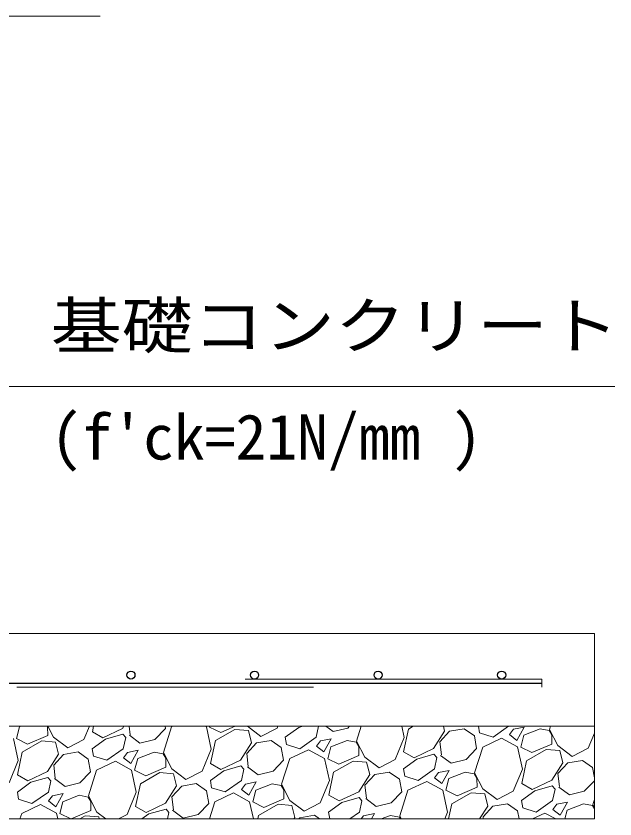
# Model space of a CAD drawing. Units: millimetres at full size; details may follow other scales. Extents: x 0 to 33600, y 55520 to 79280.
# Drawn here: x 15614 to 16583, y 62585 to 63885 of the extents above; entities that cross this region are included whole.
import ezdxf
from ezdxf.enums import TextEntityAlignment as Align

# ---------------------------------------------------------------- set-up
doc = ezdxf.new("R2010")
doc.units = ezdxf.units.MM
doc.header["$LTSCALE"] = 80.0044
doc.linetypes.add('DASHED_SPACED', pattern=[12, 6, -6])
for name, color, linetype, lineweight in [('0_2', 4, 'Continuous', 13), ('Defpoints_5', 5, 'Continuous', 13), ('寸法', 6, 'Continuous', 13), ('文字', 2, 'Continuous', 13), ('鉄筋', 1, 'Continuous', 30), ('ﾊｯﾁﾝｸﾞ', 4, 'Continuous', 9)]:
    doc.layers.add(name, color=color, linetype=linetype, lineweight=lineweight)
doc.styles.add('ＭＳ ゴシック', font='')
doc.styles.get('ＭＳ ゴシック').set_extended_font_data('MS Gothic')

msp = doc.modelspace()

# ---------------------------------------------------------------- linework, layer by layer
at = {"layer": '0_2', "color": 7}
for points in [[(12650, 62885), (16550, 62885), (16550, 62735), (12650, 62735)], [(12650, 62735), (16550, 62735), (16550, 62585), (12650, 62585)]]:
    msp.add_lwpolyline(points, close=True, dxfattribs=at)
at = {"layer": 'Defpoints_5', "color": 7, "linetype": 'DASHED_SPACED'}
msp.add_lwpolyline([(12735, 62798.5), (16465, 62798.5), (16465, 62811.5), (12735, 62811.5)], close=True, dxfattribs=at)
at = {"layer": '寸法'}
msp.add_lwpolyline([(15350, 62885), (15385.78, 62956.55), (15550, 63285), (16583.33, 63285)], dxfattribs=at)
at = {"layer": '文字'}
msp.add_line((15750, 63885), (13450, 63885), dxfattribs=at)
at = {"layer": '鉄筋'}
msp.add_line((12735, 62805), (16465, 62805), dxfattribs=at)
for centre in [(15800, 62818), (16000, 62818), (16200, 62818), (16400, 62818)]:
    msp.add_circle(centre, 6.5, dxfattribs=at)
at = {"layer": 'ﾊｯﾁﾝｸﾞ'}
for p, q in [((15619.77, 62734.2), (15614.64, 62715.07)), ((15621.81, 62735), (15619.77, 62734.2)), ((15664.92, 62734.4), (15664.57, 62735)), ((15665.15, 62719.98), (15664.92, 62734.4)), ((15665.65, 62735), (15674.72, 62717.42)), ((15723.88, 62713.47), (15732.71, 62735)), ((15737.54, 62726.21), (15739.4, 62735)), ((15754.43, 62716.56), (15737.54, 62726.21)), ((15786.14, 62731.64), (15754.43, 62716.56)), ((15788.27, 62735), (15786.14, 62731.64)), ((15798.69, 62721.1), (15797.03, 62735)), ((15838.66, 62713.46), (15855.77, 62731.43)), ((15865.66, 62733.9), (15852.47, 62692.34)), ((15855.77, 62731.43), (15855.12, 62735)), ((15867.99, 62735), (15865.66, 62733.9)), ((15922.09, 62734.15), (15920.54, 62735)), ((15929.89, 62698.24), (15922.09, 62734.15)), ((15927.45, 62735), (15927.13, 62733.83)), ((15927.13, 62733.83), (15945.23, 62724.88)), ((15936.61, 62711.82), (15968.13, 62730.02)), ((15945.23, 62724.88), (15968.89, 62735)), ((15968.13, 62730.02), (15990.19, 62728.2)), ((15988.76, 62735), (16010.2, 62718.74)), ((15990.19, 62728.2), (15995.14, 62708.43)), ((16010.2, 62718.74), (16036.36, 62732.23)), ((16036.36, 62732.23), (16037.5, 62735)), ((16071.44, 62733.08), (16049.8, 62717.36)), ((16078.15, 62735), (16071.44, 62733.08)), ((16103.76, 62735), (16099.99, 62717.23)), ((16115.52, 62735), (16127.04, 62726.38)), ((16127.04, 62726.38), (16151.15, 62732.22)), ((16151.15, 62732.22), (16153.79, 62735)), ((16172.54, 62735), (16164.96, 62711.1)), ((16242.38, 62717), (16238.47, 62735)), ((16241.27, 62693.72), (16249.09, 62730.57)), ((16249.09, 62730.57), (16256.76, 62735)), ((16307.63, 62727.19), (16289.87, 62699.15)), ((16299.89, 62709.79), (16315.79, 62727.05)), ((16305.67, 62735), (16307.63, 62727.19)), ((16315.79, 62727.05), (16339.39, 62730.97)), ((16339.39, 62730.97), (16355.76, 62719.41)), ((16364.25, 62724.31), (16362.47, 62735)), ((16411.06, 62735), (16385.99, 62717.46)), ((16419.1, 62730.11), (16412.71, 62721.58)), ((16436.45, 62733.66), (16419.1, 62730.11)), ((16424.56, 62712.25), (16436.45, 62733.66)), ((16462.33, 62730.83), (16435.99, 62720.47)), ((16476.93, 62727.94), (16462.33, 62730.83)), ((16481.13, 62720.67), (16476.93, 62727.94)), ((16479.08, 62735), (16477.45, 62729.85)), ((16477.45, 62729.85), (16490.93, 62703.69)), ((15617.41, 62679.49), (15609.61, 62715.4)), ((15614.64, 62715.07), (15632.74, 62706.12)), ((15632.74, 62706.12), (15665.15, 62719.98)), ((15674.72, 62717.42), (15697.72, 62699.99)), ((15697.72, 62699.99), (15723.88, 62713.47)), ((15758.95, 62714.32), (15737.31, 62698.6)), ((15786.7, 62722.26), (15758.95, 62714.32)), ((15791.41, 62716.9), (15786.7, 62722.26)), ((15791.41, 62716.9), (15787.5, 62698.48)), ((15797.47, 62720.4), (15814.55, 62707.63)), ((15814.55, 62707.63), (15838.66, 62713.46)), ((16003.3, 62708.29), (16026.9, 62712.22)), ((16026.9, 62712.22), (16043.28, 62700.66)), ((16051.76, 62705.56), (16049.8, 62717.36)), ((16099.99, 62717.23), (16073.5, 62698.71)), ((16123.96, 62714.91), (16106.61, 62711.36)), ((16112.07, 62693.5), (16123.96, 62714.91)), ((16149.85, 62712.07), (16123.5, 62701.71)), ((16164.45, 62709.18), (16149.85, 62712.07)), ((16227.61, 62680.99), (16242.38, 62717)), ((16359.5, 62698.94), (16355.76, 62719.41)), ((16385.99, 62717.46), (16364.25, 62724.31)), ((16399.89, 62715.79), (16369.39, 62701.41)), ((16425.82, 62701.67), (16399.89, 62715.79)), ((16412.71, 62721.58), (16424.56, 62712.25)), ((16435.99, 62720.47), (16430.86, 62701.34)), ((16481.37, 62706.25), (16481.13, 62720.67)), ((16540.09, 62699.74), (16550, 62723.89)), ((15624.12, 62693.06), (15655.64, 62711.26)), ((15655.64, 62711.26), (15677.7, 62709.45)), ((15677.7, 62709.45), (15682.65, 62689.67)), ((15928.78, 62674.97), (15936.61, 62711.82)), ((15995.14, 62708.43), (15977.38, 62680.39)), ((15987.4, 62691.03), (16003.3, 62708.29)), ((16047.02, 62680.18), (16043.28, 62700.66)), ((16073.5, 62698.71), (16051.76, 62705.56)), ((16106.61, 62711.36), (16100.22, 62702.82)), ((16100.22, 62702.82), (16112.07, 62693.5)), ((16123.5, 62701.71), (16118.37, 62682.58)), ((16168.65, 62701.91), (16164.45, 62709.18)), ((16164.96, 62711.1), (16178.45, 62684.94)), ((16168.89, 62687.5), (16168.65, 62701.91)), ((16289.87, 62699.15), (16258.16, 62684.07)), ((16302.42, 62688.61), (16299.89, 62709.79)), ((16369.39, 62701.41), (16356.2, 62659.85)), ((16433.62, 62665.75), (16425.82, 62701.67)), ((16430.86, 62701.34), (16448.96, 62692.39)), ((16448.96, 62692.39), (16481.37, 62706.25)), ((16490.93, 62703.69), (16513.93, 62686.26)), ((16513.93, 62686.26), (16540.09, 62699.74)), ((15616.3, 62656.21), (15624.12, 62693.06)), ((15682.65, 62689.67), (15664.89, 62661.64)), ((15674.92, 62672.27), (15690.82, 62689.54)), ((15690.82, 62689.54), (15714.42, 62693.46)), ((15714.42, 62693.46), (15730.79, 62681.9)), ((15739.28, 62686.8), (15737.31, 62698.6)), ((15761.01, 62679.95), (15739.28, 62686.8)), ((15787.5, 62698.48), (15761.01, 62679.95)), ((15794.12, 62692.6), (15787.74, 62684.06)), ((15811.47, 62696.15), (15794.12, 62692.6)), ((15799.59, 62674.74), (15811.47, 62696.15)), ((15837.36, 62693.31), (15811.01, 62682.95)), ((15851.96, 62690.43), (15837.36, 62693.31)), ((15856.16, 62683.15), (15851.96, 62690.43)), ((15852.47, 62692.34), (15865.96, 62666.18)), ((15915.12, 62662.23), (15929.89, 62698.24)), ((15989.93, 62669.86), (15987.4, 62691.03)), ((16087.4, 62697.03), (16056.9, 62682.66)), ((16113.34, 62682.91), (16087.4, 62697.03)), ((16136.47, 62673.63), (16168.89, 62687.5)), ((16258.16, 62684.07), (16241.27, 62693.72)), ((16290.43, 62689.78), (16262.68, 62681.84)), ((16295.14, 62684.41), (16290.43, 62689.78)), ((16301.2, 62687.91), (16318.28, 62675.14)), ((16342.39, 62680.98), (16359.5, 62698.94)), ((16440.34, 62679.33), (16471.86, 62697.53)), ((16471.86, 62697.53), (16493.92, 62695.72)), ((16493.92, 62695.72), (16498.87, 62675.94)), ((15602.63, 62643.47), (15617.41, 62679.49)), ((15734.53, 62661.43), (15730.79, 62681.9)), ((15774.91, 62678.28), (15744.41, 62663.9)), ((15800.85, 62664.15), (15774.91, 62678.28)), ((15787.74, 62684.06), (15799.59, 62674.74)), ((15811.01, 62682.95), (15805.89, 62663.83)), ((15856.4, 62668.74), (15856.16, 62683.15)), ((15945.67, 62665.32), (15928.78, 62674.97)), ((15977.38, 62680.39), (15945.67, 62665.32)), ((16029.9, 62662.22), (16047.02, 62680.18)), ((16056.9, 62682.66), (16043.72, 62641.1)), ((16121.14, 62647), (16113.34, 62682.91)), ((16118.37, 62682.58), (16136.47, 62673.64)), ((16127.85, 62660.57), (16159.37, 62678.77)), ((16159.37, 62678.77), (16181.43, 62676.96)), ((16178.45, 62684.94), (16201.45, 62667.5)), ((16181.43, 62676.96), (16186.39, 62657.19)), ((16201.45, 62667.5), (16227.61, 62680.99)), ((16262.68, 62681.84), (16241.05, 62666.11)), ((16295.14, 62684.41), (16291.23, 62665.99)), ((16318.28, 62675.14), (16342.39, 62680.98)), ((16432.51, 62642.48), (16440.34, 62679.33)), ((16498.87, 62675.94), (16481.11, 62647.91)), ((16491.14, 62658.54), (16507.03, 62675.81)), ((16507.03, 62675.81), (16530.63, 62679.73)), ((16530.63, 62679.73), (16547.01, 62668.17)), ((15664.89, 62661.64), (15633.18, 62646.56)), ((15677.44, 62651.1), (15674.92, 62672.27)), ((15717.42, 62643.46), (15734.53, 62661.43)), ((15744.41, 62663.9), (15731.23, 62622.34)), ((15808.65, 62628.24), (15800.85, 62664.15)), ((15805.89, 62663.83), (15823.99, 62654.88)), ((15815.36, 62641.82), (15846.89, 62660.02)), ((15823.99, 62654.88), (15856.4, 62668.74)), ((15846.89, 62660.02), (15868.95, 62658.2)), ((15865.96, 62666.18), (15888.96, 62648.74)), ((15888.96, 62648.74), (15915.12, 62662.23)), ((15950.19, 62663.08), (15928.56, 62647.36)), ((15977.94, 62671.02), (15950.19, 62663.08)), ((15982.66, 62665.66), (15977.94, 62671.02)), ((15982.66, 62665.66), (15978.74, 62647.23)), ((15988.72, 62669.16), (16005.79, 62656.38)), ((16005.79, 62656.38), (16029.9, 62662.22)), ((16120.03, 62623.72), (16127.85, 62660.57)), ((16194.55, 62657.05), (16218.15, 62660.97)), ((16218.15, 62660.97), (16234.52, 62649.41)), ((16243.01, 62654.31), (16241.05, 62666.11)), ((16291.23, 62665.99), (16264.74, 62647.46)), ((16297.86, 62660.11), (16291.47, 62651.58)), ((16315.2, 62663.66), (16297.86, 62660.11)), ((16303.32, 62642.25), (16315.2, 62663.66)), ((16341.09, 62660.83), (16314.74, 62650.47)), ((16355.69, 62657.94), (16341.09, 62660.83)), ((16418.85, 62629.74), (16433.62, 62665.75)), ((16550, 62651.78), (16547.01, 62668.17)), ((15633.18, 62646.56), (15616.3, 62656.21)), ((15665.46, 62652.26), (15637.71, 62644.32)), ((15670.17, 62646.9), (15665.46, 62652.26)), ((15676.23, 62650.4), (15693.31, 62637.63)), ((15868.95, 62658.2), (15873.9, 62638.43)), ((15930.52, 62635.56), (15928.56, 62647.36)), ((15978.74, 62647.23), (15952.26, 62628.71)), ((16106.36, 62610.99), (16121.14, 62647)), ((16186.38, 62657.19), (16168.62, 62629.15)), ((16178.65, 62639.79), (16194.55, 62657.05)), ((16238.26, 62628.94), (16234.52, 62649.41)), ((16264.74, 62647.46), (16243.01, 62654.31)), ((16291.47, 62651.58), (16303.32, 62642.25)), ((16314.74, 62650.47), (16309.62, 62631.34)), ((16359.89, 62650.67), (16355.69, 62657.94)), ((16356.2, 62659.85), (16369.69, 62633.69)), ((16360.13, 62636.25), (16359.89, 62650.67)), ((16481.11, 62647.91), (16449.4, 62632.83)), ((16493.66, 62637.37), (16491.14, 62658.54)), ((15637.71, 62644.32), (15616.07, 62628.6)), ((15670.17, 62646.9), (15666.26, 62628.48)), ((15693.31, 62637.63), (15717.42, 62643.46)), ((15807.54, 62604.97), (15815.36, 62641.82)), ((15873.9, 62638.43), (15856.14, 62610.39)), ((15866.16, 62621.03), (15882.06, 62638.29)), ((15882.06, 62638.29), (15905.66, 62642.22)), ((15905.66, 62642.22), (15922.03, 62630.66)), ((15952.26, 62628.71), (15930.52, 62635.56)), ((15985.37, 62641.36), (15978.98, 62632.82)), ((16002.72, 62644.91), (15985.37, 62641.36)), ((15990.83, 62623.5), (16002.72, 62644.91)), ((16028.6, 62642.07), (16002.26, 62631.71)), ((16043.2, 62639.18), (16028.6, 62642.07)), ((16047.4, 62631.91), (16043.2, 62639.18)), ((16043.72, 62641.1), (16057.2, 62614.94)), ((16181.17, 62618.61), (16178.65, 62639.79)), ((16278.64, 62645.79), (16248.15, 62631.41)), ((16304.58, 62631.67), (16278.64, 62645.79)), ((16327.72, 62622.39), (16360.13, 62636.25)), ((16449.4, 62632.83), (16432.51, 62642.48)), ((16481.67, 62638.53), (16453.93, 62630.59)), ((16486.39, 62633.17), (16481.67, 62638.53)), ((16492.45, 62636.67), (16509.52, 62623.9)), ((16533.63, 62629.73), (16550, 62646.91)), ((15618.03, 62616.8), (15616.07, 62628.6)), ((15666.26, 62628.48), (15639.77, 62609.95)), ((15672.88, 62622.6), (15666.49, 62614.06)), ((15690.23, 62626.15), (15672.88, 62622.6)), ((15678.34, 62604.74), (15690.23, 62626.15)), ((15716.12, 62623.31), (15689.77, 62612.95)), ((15730.72, 62620.43), (15716.12, 62623.31)), ((15731.23, 62622.34), (15744.72, 62596.18)), ((15793.88, 62592.23), (15808.65, 62628.24)), ((15868.69, 62599.86), (15866.16, 62621.03)), ((15925.77, 62610.18), (15922.03, 62630.66)), ((15966.16, 62627.03), (15935.66, 62612.66)), ((15992.09, 62612.91), (15966.16, 62627.03)), ((15978.98, 62632.82), (15990.83, 62623.5)), ((16002.26, 62631.71), (15997.13, 62612.58)), ((16047.64, 62617.5), (16047.4, 62631.91)), ((16136.91, 62614.07), (16120.03, 62623.72)), ((16168.62, 62629.15), (16136.91, 62614.07)), ((16221.15, 62610.98), (16238.26, 62628.94)), ((16248.15, 62631.41), (16234.96, 62589.85)), ((16312.38, 62595.75), (16304.58, 62631.67)), ((16309.62, 62631.34), (16327.72, 62622.39)), ((16319.09, 62609.33), (16350.62, 62627.53)), ((16350.62, 62627.53), (16372.68, 62625.72)), ((16369.69, 62633.69), (16392.69, 62616.26)), ((16372.68, 62625.72), (16377.63, 62605.94)), ((16392.69, 62616.26), (16418.85, 62629.74)), ((16453.92, 62630.59), (16432.29, 62614.87)), ((16486.39, 62633.17), (16482.47, 62614.75)), ((16509.52, 62623.9), (16533.63, 62629.73)), ((15639.77, 62609.95), (15618.03, 62616.8)), ((15653.67, 62608.28), (15623.17, 62593.9)), ((15679.61, 62594.15), (15653.67, 62608.28)), ((15666.49, 62614.06), (15678.34, 62604.74)), ((15689.77, 62612.95), (15684.64, 62593.83)), ((15734.92, 62613.15), (15730.72, 62620.43)), ((15735.15, 62598.74), (15734.92, 62613.15)), ((15856.14, 62610.39), (15824.43, 62595.32)), ((15908.66, 62592.22), (15925.77, 62610.18)), ((15935.66, 62612.66), (15926.88, 62585)), ((15998.16, 62585), (15992.09, 62612.91)), ((15997.13, 62612.58), (16015.23, 62603.64)), ((16006.61, 62590.57), (16038.13, 62608.77)), ((16015.23, 62603.63), (16047.64, 62617.5)), ((16038.13, 62608.77), (16060.19, 62606.96)), ((16057.2, 62614.94), (16080.2, 62597.5)), ((16080.2, 62597.5), (16106.36, 62610.99)), ((16141.44, 62611.84), (16119.8, 62596.11)), ((16169.19, 62619.78), (16141.44, 62611.84)), ((16173.9, 62614.41), (16169.19, 62619.78)), ((16173.9, 62614.41), (16169.99, 62595.99)), ((16179.96, 62617.91), (16197.04, 62605.14)), ((16197.04, 62605.14), (16221.15, 62610.98)), ((16313.93, 62585), (16319.09, 62609.33)), ((16385.79, 62605.81), (16409.39, 62609.73)), ((16409.39, 62609.73), (16425.76, 62598.17)), ((16434.25, 62603.07), (16432.29, 62614.87)), ((16482.47, 62614.75), (16455.99, 62596.22)), ((16489.1, 62608.87), (16482.71, 62600.33)), ((16506.45, 62612.42), (16489.1, 62608.87)), ((16494.56, 62591.01), (16506.45, 62612.42)), ((16532.33, 62609.58), (16505.99, 62599.22)), ((16546.93, 62606.7), (16532.33, 62609.58)), ((16550, 62616.66), (16547.45, 62608.61)), ((16547.45, 62608.61), (16550, 62603.66)), ((15703.03, 62585), (15735.15, 62598.74)), ((15744.72, 62596.18), (15759.46, 62585)), ((15824.43, 62595.32), (15807.54, 62604.97)), ((15856.7, 62601.02), (15828.95, 62593.08)), ((15861.41, 62595.66), (15856.7, 62601.02)), ((15861.41, 62595.66), (15859.15, 62585)), ((15867.47, 62599.16), (15884.55, 62586.38)), ((16060.19, 62606.96), (16065.14, 62587.19)), ((16121.65, 62585), (16119.8, 62596.11)), ((16169.99, 62595.99), (16154.28, 62585)), ((16307.97, 62585), (16312.38, 62595.75)), ((16377.63, 62605.94), (16364.36, 62585)), ((16369.89, 62588.54), (16385.79, 62605.81)), ((16428.17, 62585), (16425.76, 62598.17)), ((16455.99, 62596.22), (16434.25, 62603.07)), ((16482.71, 62600.33), (16494.56, 62591.01)), ((16505.99, 62599.22), (16502.18, 62585)), ((16550, 62601.39), (16546.93, 62606.7)), ((15623.17, 62593.9), (15620.35, 62585)), ((15681.59, 62585), (15679.61, 62594.15)), ((15684.64, 62593.83), (15702.5, 62585)), ((15716.95, 62585), (15725.64, 62590.02)), ((15725.64, 62590.02), (15747.7, 62588.2)), ((15747.7, 62588.2), (15748.51, 62585)), ((15779.85, 62585), (15793.88, 62592.23)), ((15828.95, 62593.08), (15817.83, 62585)), ((15884.55, 62586.38), (15908.66, 62592.22)), ((16005.42, 62585), (16006.61, 62590.57)), ((16065.14, 62587.19), (16063.76, 62585)), ((16071.42, 62585), (16073.3, 62587.05)), ((16073.3, 62587.05), (16096.9, 62590.97)), ((16096.9, 62590.97), (16105.36, 62585)), ((16176.61, 62590.11), (16172.79, 62585)), ((16193.96, 62593.66), (16176.61, 62590.11)), ((16189.15, 62585), (16193.96, 62593.66)), ((16219.85, 62590.83), (16205.03, 62585)), ((16234.45, 62587.94), (16219.85, 62590.83)), ((16236.15, 62585), (16234.45, 62587.94)), ((16234.96, 62589.85), (16237.46, 62585)), ((16370.31, 62585), (16369.89, 62588.54)), ((16469.89, 62594.55), (16449.63, 62585)), ((16487.42, 62585), (16469.89, 62594.55))]:
    msp.add_line(p, q, dxfattribs=at)

# ---------------------------------------------------------------- texts
at = {"layer": '寸法', "style": 'ＭＳ ゴシック', "width": 1.15}
msp.add_text('基礎コンクリート', height=73.31, dxfattribs=at).set_placement((15670, 63325), align=Align.BOTTOM_LEFT)
at = {"layer": '寸法', "color": 3, "style": 'ＭＳ ゴシック'}
msp.add_text("(f'ck=21N/mm )", height=73.31, dxfattribs=at).set_placement((15670, 63145), align=Align.BOTTOM_LEFT)

doc.saveas('drawing.dxf')
